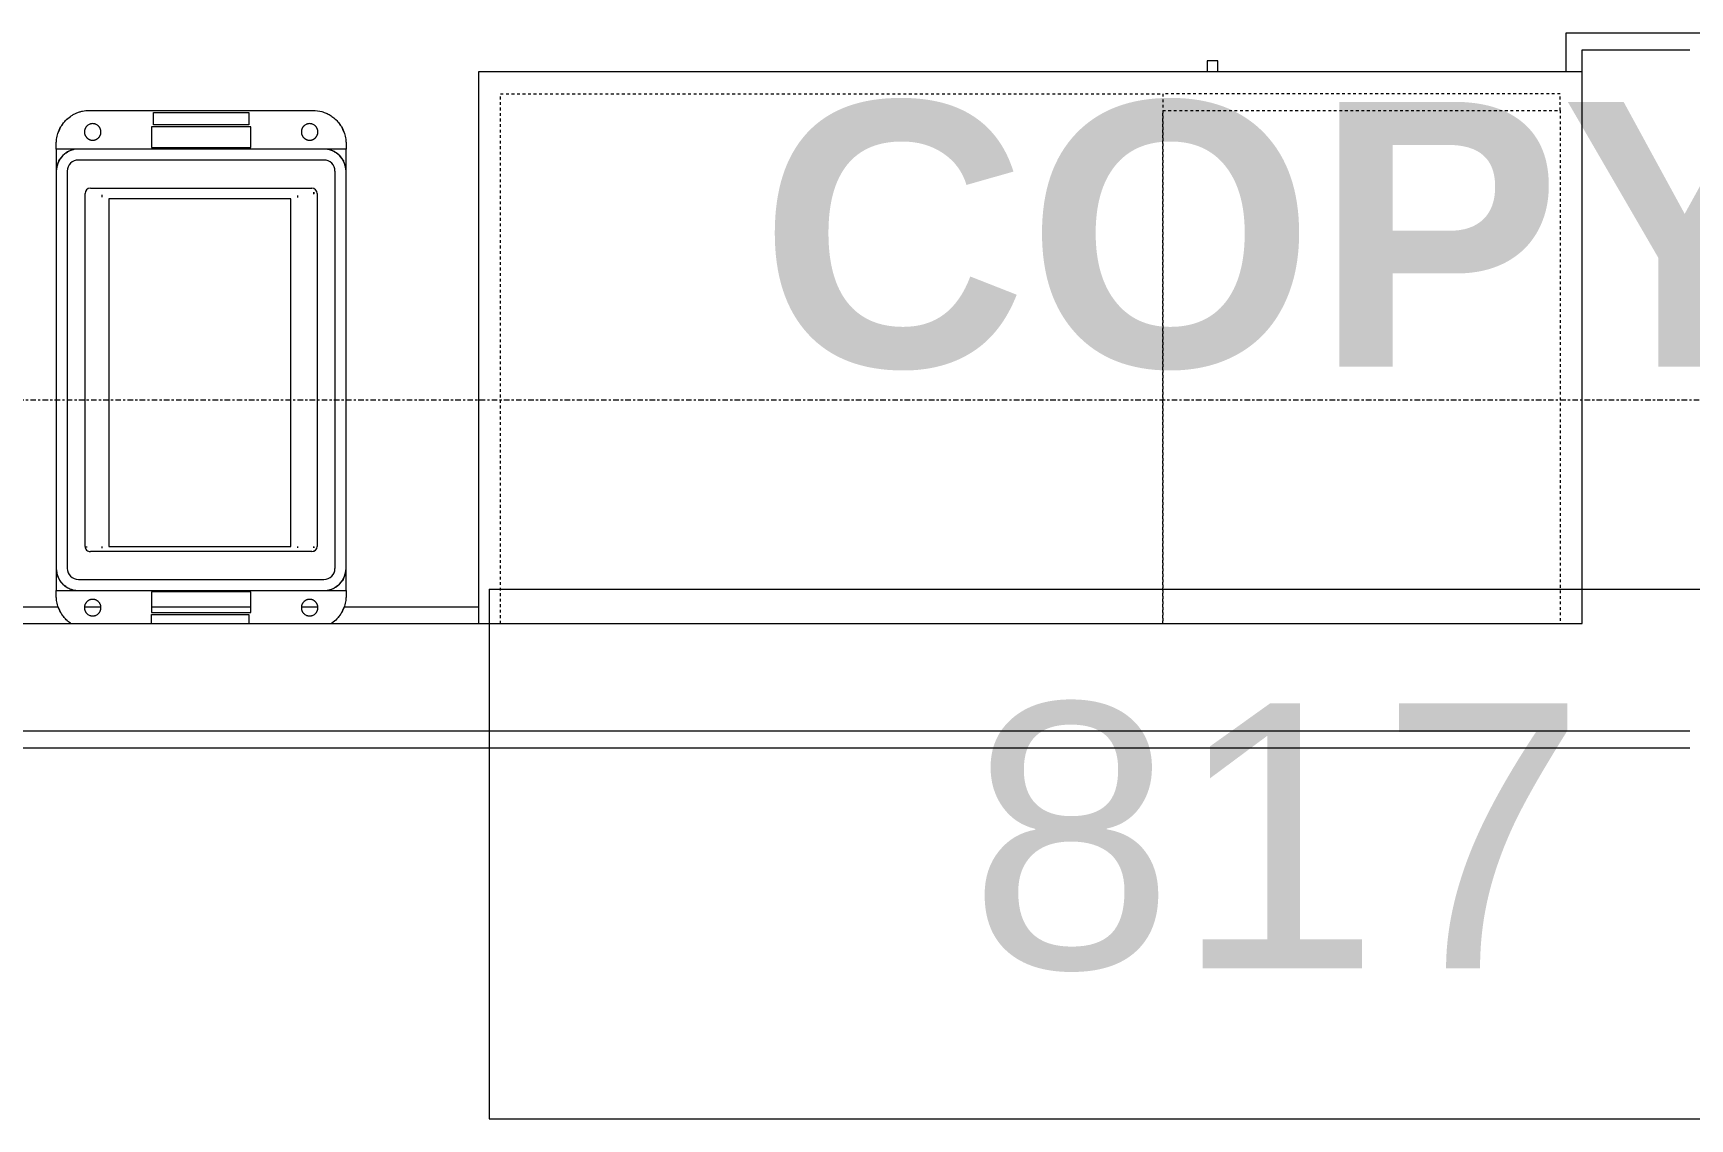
# Model space of a CAD drawing. Header units: inches. Extents: x -956 to 1409, y -1111 to 895.
# Drawn here: x 15.8 to 90.9, y 489.9 to 539.1 of the extents above; entities that cross this region are included whole.
import ezdxf

# ---------------------------------------------------------------- set-up
doc = ezdxf.new("R2010")
doc.units = ezdxf.units.IN
doc.header["$MEASUREMENT"] = 0
doc.linetypes.add('Dash', pattern=[0.25, 0.125, -0.125])
doc.linetypes.add('Grid Line 1_4_', pattern=[0.4375, 0.25, -0.0625, 0.0625, -0.0625])
for name, color, linetype, lineweight in [('A-AREA-IDEN', 2, 'Continuous', 9), ('A-WALL', 113, 'Continuous', 13), ('I-WALL', 2, 'Continuous', 13), ('Q-CASE', 31, 'Continuous', 9), ('Q-SPCQ', 91, 'Continuous', 13), ('S-GRID', 1, 'Continuous', 9)]:
    doc.layers.add(name, color=color, linetype=linetype, lineweight=lineweight)
doc.styles.add('Arial_3', font='arial.ttf', dxfattribs={"height": 12})
doc.styles.add('Arial_B', font='arialbd.ttf', dxfattribs={"height": 12})

# ---------------------------------------------------------------- blocks, each defined once
blk = doc.blocks.new('Restaurant_Trash_Can_SlimJim_Revit_2018_18693 - SLIMJIM-3038480-8TH FLOOR TELECOM UNDERFLOOR ROUTING PLAN')
at = {"layer": 'Q-SPCQ', "color": 53, "lineweight": 9}
for p, q in [((-0.748, 0), (-0.498, 0)), ((0.502, 0), (-0.498, 0)), ((-0.498, 0), (-0.498, -1)), ((18.502, 0), (0.502, 0)), ((19.502, 0), (18.502, 0)), ((19.502, -1), (19.502, 0)), ((19.502, 0), (19.752, 0)), ((0.502, -0.5), (18.502, -0.5)), ((-2.248, -11.625), (-2.248, -1.5)), ((-0.498, -1), (-0.498, -12.125)), ((0.002, -1), (0.002, -12.125)), ((1.448, -1.455), (1.536, -1.455)), ((1.541, -1.455), (1.451, -1.455)), ((1.512, -1.311), (17.502, -1.311)), ((17.563, -1.455), (17.501, -1.455)), ((17.518, -1.455), (17.568, -1.455)), ((17.696, -1.455), (17.716, -1.455)), ((19.002, -12.125), (19.002, -1)), ((19.502, -12.125), (19.502, -1)), ((1.274, -11.582), (1.274, -1.549)), ((1.601, -2.202), (1.69, -2.202)), ((17.5, -2.202), (17.575, -2.202)), ((17.739, -1.549), (17.739, -11.582)), ((17.5, -2.5), (1.75, -2.5)), ((1.75, -2.5), (1.75, -10.75)), ((17.5, -10.75), (17.5, -2.5)), ((-2.158, -8.723), (-2.158, -4.402)), ((-2.158, -4.402), (-1.588, -4.402)), ((-1.588, -4.402), (-1.588, -8.723)), ((-1.498, -4.313), (-1.498, -8.813)), ((-0.565, -4.313), (-1.498, -4.313)), ((-0.565, -8.813), (-0.565, -4.313)), ((20.502, -4.313), (19.565, -4.313)), ((19.565, -4.313), (19.565, -8.813)), ((20.502, -8.813), (20.502, -4.313)), ((20.592, -8.813), (20.592, -4.402)), ((20.592, -4.402), (20.998, -4.402)), ((-1.588, -8.723), (-2.158, -8.723)), ((-1.498, -8.813), (-0.565, -8.813)), ((19.565, -8.813), (20.502, -8.813)), ((20.998, -8.813), (20.592, -8.813)), ((1.684, -11.048), (1.58, -11.048)), ((1.75, -10.75), (17.5, -10.75)), ((17.586, -11.048), (17.5, -11.048)), ((17.502, -11.82), (1.512, -11.82)), ((17.501, -11.75), (17.547, -11.75)), ((17.551, -11.75), (17.508, -11.75)), ((-0.498, -12.125), (-0.498, -13.125)), ((0.502, -12.625), (18.502, -12.625)), ((19.502, -13.125), (19.502, -12.125)), ((-0.498, -13.125), (-0.748, -13.125)), ((-0.498, -13.125), (0.502, -13.125)), ((0.502, -13.125), (18.502, -13.125)), ((18.502, -13.125), (19.502, -13.125)), ((19.752, -13.125), (19.502, -13.125))]:
    blk.add_line(p, q, dxfattribs=at)
at = {"layer": 'Q-SPCQ', "color": 53, "lineweight": 9, "flags": 128}
for points in [[(0.502, 0), (0.462, -0.001), (0.422, -0.003), (0.382, -0.007), (0.342, -0.013), (0.303, -0.02), (0.264, -0.029), (0.225, -0.039), (0.187, -0.051), (0.149, -0.064), (0.112, -0.079), (0.076, -0.095), (0.04, -0.113), (0.005, -0.132), (-0.03, -0.153), (-0.063, -0.175), (-0.096, -0.198), (-0.127, -0.222), (-0.158, -0.248), (-0.187, -0.275), (-0.216, -0.303), (-0.243, -0.333), (-0.269, -0.363), (-0.294, -0.394), (-0.318, -0.426), (-0.34, -0.46), (-0.361, -0.494), (-0.38, -0.529), (-0.398, -0.564), (-0.415, -0.601), (-0.43, -0.638), (-0.444, -0.675), (-0.456, -0.713), (-0.467, -0.752), (-0.476, -0.791), (-0.484, -0.83), (-0.49, -0.87), (-0.494, -0.909), (-0.497, -0.949), (-0.498, -0.989), (-0.498, -1)], [(19.502, -1), (19.501, -0.96), (19.498, -0.92), (19.494, -0.88), (19.489, -0.841), (19.482, -0.801), (19.473, -0.762), (19.463, -0.724), (19.451, -0.685), (19.438, -0.648), (19.423, -0.611), (19.406, -0.574), (19.389, -0.538), (19.369, -0.503), (19.349, -0.469), (19.327, -0.435), (19.304, -0.403), (19.279, -0.371), (19.253, -0.341), (19.227, -0.311), (19.198, -0.283), (19.169, -0.255), (19.139, -0.229), (19.107, -0.204), (19.075, -0.181), (19.042, -0.159), (19.008, -0.138), (18.973, -0.118), (18.937, -0.1), (18.901, -0.083), (18.864, -0.068), (18.826, -0.054), (18.788, -0.042), (18.75, -0.031), (18.711, -0.022), (18.672, -0.015), (18.632, -0.009), (18.592, -0.004), (18.552, -0.001), (18.512, 0), (18.502, 0)], [(-0.498, -12.125), (-0.498, -12.165), (-0.495, -12.205), (-0.491, -12.245), (-0.486, -12.284), (-0.478, -12.324), (-0.47, -12.363), (-0.459, -12.401), (-0.448, -12.44), (-0.434, -12.477), (-0.419, -12.514), (-0.403, -12.551), (-0.385, -12.587), (-0.366, -12.622), (-0.346, -12.656), (-0.324, -12.69), (-0.3, -12.722), (-0.276, -12.754), (-0.25, -12.784), (-0.223, -12.814), (-0.195, -12.842), (-0.166, -12.87), (-0.135, -12.896), (-0.104, -12.921), (-0.072, -12.944), (-0.039, -12.966), (-0.005, -12.987), (0.03, -13.007), (0.066, -13.025), (0.102, -13.042), (0.139, -13.057), (0.177, -13.071), (0.215, -13.083), (0.254, -13.094), (0.292, -13.103), (0.332, -13.11), (0.371, -13.116), (0.411, -13.121), (0.451, -13.124), (0.491, -13.125), (0.502, -13.125)], [(18.502, -13.125), (18.542, -13.124), (18.582, -13.122), (18.621, -13.118), (18.661, -13.112), (18.7, -13.105), (18.739, -13.096), (18.778, -13.086), (18.816, -13.074), (18.854, -13.061), (18.891, -13.046), (18.928, -13.03), (18.963, -13.012), (18.999, -12.993), (19.033, -12.972), (19.066, -12.95), (19.099, -12.927), (19.13, -12.903), (19.161, -12.877), (19.191, -12.85), (19.219, -12.822), (19.246, -12.792), (19.272, -12.762), (19.297, -12.731), (19.321, -12.699), (19.343, -12.665), (19.364, -12.631), (19.384, -12.596), (19.402, -12.561), (19.418, -12.524), (19.434, -12.487), (19.447, -12.45), (19.46, -12.412), (19.47, -12.373), (19.48, -12.334), (19.487, -12.295), (19.493, -12.255), (19.498, -12.216), (19.5, -12.176), (19.502, -12.136), (19.502, -12.125)]]:
    blk.add_lwpolyline(points, dxfattribs=at)
at = {"layer": 'Q-SPCQ', "color": 53, "lineweight": 9}
for centre, radius, start, end in [((0.502, -1), 1, 90, 180), ((0.502, -1), 1, 90, 180), ((18.502, -1), 1, 360, 90), ((18.502, -1), 1, 0, 90), ((0.502, -1), 0.5, 90, 180), ((18.502, -1), 0.5, 0, 90), ((1.512, -1.549), 0.238, 90, 180), ((17.502, -1.549), 0.238, 360, 90), ((1.512, -11.582), 0.238, 180, 270), ((17.502, -11.582), 0.238, 270, 0), ((0.502, -12.125), 1, 180, 270), ((0.502, -12.125), 1, 180, 270), ((0.502, -12.125), 0.5, 180, 270), ((18.502, -12.125), 0.5, 270, 360), ((18.502, -12.125), 1, 270, 360), ((18.502, -12.125), 1, 270, 0)]:
    blk.add_arc(centre, radius, start, end, dxfattribs=at)
for points, knots in [([(-2.248, -1.5), (-2.248, -1.362), (-2.22, -1.157), (-2.139, -0.932), (-2.081, -0.809), (-2.032, -0.722), (-1.977, -0.638), (-1.898, -0.532), (-1.788, -0.414), (-1.646, -0.294), (-1.448, -0.165), (-1.203, -0.061), (-0.944, -0.007), (-0.807, 0), (-0.748, 0)], [0, 0, 0, 0, 0.142857, 0.214286, 0.25, 0.285714, 0.321429, 0.357143, 0.428571, 0.5, 0.571429, 0.714286, 0.857143, 1, 1, 1, 1]), ([(19.752, 0), (19.811, 0), (19.948, -0.007), (20.206, -0.061), (20.452, -0.165), (20.649, -0.294), (20.816, -0.434), (20.932, -0.568), (20.996, -0.663), (21.004, -0.675)], [0, 0, 0, 0, 0.1428571, 0.2857143, 0.4285714, 0.5, 0.5714286, 0.6785714, 0.694194, 0.694194, 0.694194, 0.694194]), ([(-1.553, -0.234), (-1.576, -0.249), (-1.632, -0.285), (-1.683, -0.33), (-1.713, -0.357)], [0.6882783, 0.6882783, 0.6882783, 0.6882783, 0.75, 0.8415258, 0.8415258, 0.8415258, 0.8415258]), ([(-1.282, -0.098), (-1.3, -0.105), (-1.35, -0.125), (-1.399, -0.147), (-1.429, -0.161)], [0.4521801, 0.4521801, 0.4521801, 0.4521801, 0.5, 0.5775019, 0.5775019, 0.5775019, 0.5775019]), ([(-0.364, -0.5), (-0.334, -0.448), (-0.274, -0.363), (-0.207, -0.293), (-0.176, -0.265)], [0, 0, 0, 0, 0.1, 0.1824488, 0.1824488, 0.1824488, 0.1824488]), ([(-0.078, -0.185), (-0.066, -0.177), (-0.036, -0.157), (0.002, -0.134), (0.028, -0.119), (0.037, -0.115)], [0.2702021, 0.2702021, 0.2702021, 0.2702021, 0.3, 0.35, 0.3731461, 0.3731461, 0.3731461, 0.3731461]), ([(18.967, -0.115), (18.993, -0.129), (19.031, -0.15), (19.07, -0.177), (19.081, -0.185)], [0.6268539, 0.6268539, 0.6268539, 0.6268539, 0.7, 0.7297979, 0.7297979, 0.7297979, 0.7297979]), ([(19.18, -0.265), (19.192, -0.276), (19.259, -0.341), (19.323, -0.422), (19.368, -0.5)], [0.8175512, 0.8175512, 0.8175512, 0.8175512, 0.85, 1, 1, 1, 1]), ([(20.432, -0.163), (20.402, -0.148), (20.353, -0.126), (20.304, -0.104), (20.285, -0.097)], [0.4224981, 0.4224981, 0.4224981, 0.4224981, 0.5, 0.5478199, 0.5478199, 0.5478199, 0.5478199]), ([(20.719, -0.353), (20.688, -0.327), (20.635, -0.286), (20.579, -0.249), (20.557, -0.235)], [0.1584742, 0.1584742, 0.1584742, 0.1584742, 0.25, 0.3117217, 0.3117217, 0.3117217, 0.3117217]), ([(-0.899, -1.649), (-0.899, -1.621), (-0.904, -1.582), (-0.915, -1.54), (-0.923, -1.517), (-0.93, -1.5), (-0.937, -1.485), (-0.947, -1.465), (-0.961, -1.442), (-0.976, -1.422), (-0.987, -1.408), (-0.993, -1.4), (-0.998, -1.395), (-1.003, -1.389), (-1.01, -1.382), (-1.023, -1.371), (-1.04, -1.355), (-1.059, -1.341), (-1.075, -1.331), (-1.087, -1.324), (-1.099, -1.317), (-1.115, -1.309), (-1.136, -1.3), (-1.162, -1.291), (-1.188, -1.283), (-1.216, -1.278), (-1.244, -1.275), (-1.272, -1.273), (-1.301, -1.274), (-1.33, -1.278), (-1.36, -1.283), (-1.389, -1.291), (-1.418, -1.302), (-1.448, -1.316), (-1.476, -1.332), (-1.504, -1.352), (-1.53, -1.374), (-1.555, -1.4), (-1.586, -1.438), (-1.612, -1.482), (-1.631, -1.53), (-1.645, -1.581), (-1.649, -1.621), (-1.649, -1.649)], [0, 0, 0, 0, 0.055556, 0.083333, 0.097222, 0.111111, 0.125, 0.138889, 0.166667, 0.194444, 0.208333, 0.215278, 0.222222, 0.229167, 0.236111, 0.25, 0.277778, 0.305556, 0.319444, 0.333333, 0.347222, 0.361111, 0.388889, 0.416667, 0.444444, 0.472222, 0.5, 0.527778, 0.555556, 0.583333, 0.611111, 0.638889, 0.666667, 0.694444, 0.722222, 0.75, 0.777778, 0.805556, 0.833333, 0.888889, 0.916667, 0.944444, 1, 1, 1, 1]), ([(20.653, -1.649), (20.653, -1.621), (20.648, -1.581), (20.634, -1.53), (20.615, -1.482), (20.59, -1.438), (20.559, -1.4), (20.534, -1.374), (20.507, -1.352), (20.48, -1.332), (20.451, -1.316), (20.422, -1.302), (20.392, -1.291), (20.363, -1.283), (20.334, -1.278), (20.309, -1.275), (20.29, -1.274), (20.271, -1.274), (20.247, -1.275), (20.219, -1.278), (20.192, -1.283), (20.165, -1.291), (20.139, -1.3), (20.118, -1.309), (20.102, -1.317), (20.086, -1.326), (20.066, -1.339), (20.044, -1.355), (20.026, -1.371), (20.014, -1.382), (20.007, -1.389), (20.002, -1.395), (19.997, -1.4), (19.99, -1.408), (19.979, -1.422), (19.964, -1.442), (19.95, -1.465), (19.94, -1.485), (19.934, -1.498), (19.93, -1.509), (19.925, -1.52), (19.918, -1.54), (19.907, -1.582), (19.903, -1.621), (19.903, -1.649)], [0, 0, 0, 0, 0.055556, 0.083333, 0.111111, 0.166667, 0.194444, 0.222222, 0.25, 0.277778, 0.305556, 0.333333, 0.361111, 0.388889, 0.416667, 0.444444, 0.458333, 0.472222, 0.5, 0.527778, 0.555556, 0.583333, 0.611111, 0.638889, 0.652778, 0.666667, 0.694444, 0.722222, 0.75, 0.763889, 0.770833, 0.777778, 0.784722, 0.791667, 0.805556, 0.833333, 0.861111, 0.875, 0.888889, 0.895833, 0.902778, 0.916667, 0.944444, 1, 1, 1, 1]), ([(-1.649, -1.649), (-1.649, -1.676), (-1.645, -1.717), (-1.631, -1.767), (-1.612, -1.815), (-1.586, -1.859), (-1.555, -1.898), (-1.53, -1.923), (-1.504, -1.946), (-1.476, -1.965), (-1.448, -1.982), (-1.418, -1.995), (-1.389, -2.006), (-1.36, -2.014), (-1.33, -2.02), (-1.306, -2.023), (-1.286, -2.024), (-1.267, -2.024), (-1.244, -2.023), (-1.216, -2.02), (-1.188, -2.014), (-1.162, -2.007), (-1.136, -1.998), (-1.115, -1.989), (-1.099, -1.98), (-1.082, -1.971), (-1.063, -1.959), (-1.04, -1.943), (-1.023, -1.927), (-1.01, -1.915), (-1.003, -1.908), (-0.998, -1.903), (-0.993, -1.897), (-0.987, -1.89), (-0.976, -1.876), (-0.961, -1.855), (-0.947, -1.833), (-0.937, -1.813), (-0.931, -1.8), (-0.926, -1.789), (-0.922, -1.778), (-0.915, -1.758), (-0.904, -1.716), (-0.899, -1.676), (-0.899, -1.649)], [0, 0, 0, 0, 0.055556, 0.083333, 0.111111, 0.166667, 0.194444, 0.222222, 0.25, 0.277778, 0.305556, 0.333333, 0.361111, 0.388889, 0.416667, 0.444444, 0.458333, 0.472222, 0.5, 0.527778, 0.555556, 0.583333, 0.611111, 0.638889, 0.652778, 0.666667, 0.694444, 0.722222, 0.75, 0.763889, 0.770833, 0.777778, 0.784722, 0.791667, 0.805556, 0.833333, 0.861111, 0.875, 0.888889, 0.895833, 0.902778, 0.916667, 0.944444, 1, 1, 1, 1]), ([(19.903, -1.649), (19.903, -1.676), (19.907, -1.716), (19.918, -1.758), (19.926, -1.781), (19.933, -1.797), (19.94, -1.813), (19.95, -1.833), (19.964, -1.855), (19.979, -1.876), (19.99, -1.89), (19.997, -1.897), (20.002, -1.903), (20.007, -1.908), (20.014, -1.915), (20.026, -1.927), (20.044, -1.943), (20.062, -1.956), (20.078, -1.966), (20.09, -1.974), (20.102, -1.98), (20.118, -1.989), (20.139, -1.998), (20.165, -2.007), (20.192, -2.014), (20.219, -2.02), (20.247, -2.023), (20.275, -2.024), (20.304, -2.023), (20.334, -2.02), (20.363, -2.014), (20.392, -2.006), (20.422, -1.995), (20.451, -1.982), (20.48, -1.965), (20.507, -1.946), (20.534, -1.923), (20.559, -1.898), (20.59, -1.859), (20.615, -1.815), (20.634, -1.767), (20.648, -1.717), (20.653, -1.676), (20.653, -1.649)], [0, 0, 0, 0, 0.055556, 0.083333, 0.097222, 0.111111, 0.125, 0.138889, 0.166667, 0.194444, 0.208333, 0.215278, 0.222222, 0.229167, 0.236111, 0.25, 0.277778, 0.305556, 0.319444, 0.333333, 0.347222, 0.361111, 0.388889, 0.416667, 0.444444, 0.472222, 0.5, 0.527778, 0.555556, 0.583333, 0.611111, 0.638889, 0.666667, 0.694444, 0.722222, 0.75, 0.777778, 0.805556, 0.833333, 0.888889, 0.916667, 0.944444, 1, 1, 1, 1]), ([(-0.899, -11.476), (-0.899, -11.449), (-0.904, -11.409), (-0.915, -11.367), (-0.923, -11.344), (-0.93, -11.328), (-0.937, -11.312), (-0.947, -11.292), (-0.961, -11.27), (-0.976, -11.249), (-0.987, -11.235), (-0.993, -11.228), (-0.998, -11.222), (-1.003, -11.217), (-1.01, -11.21), (-1.023, -11.198), (-1.04, -11.182), (-1.059, -11.169), (-1.075, -11.159), (-1.087, -11.151), (-1.099, -11.145), (-1.115, -11.136), (-1.136, -11.127), (-1.162, -11.118), (-1.188, -11.111), (-1.216, -11.105), (-1.244, -11.102), (-1.272, -11.101), (-1.301, -11.102), (-1.33, -11.105), (-1.36, -11.111), (-1.389, -11.119), (-1.418, -11.13), (-1.448, -11.143), (-1.476, -11.16), (-1.504, -11.179), (-1.53, -11.202), (-1.555, -11.227), (-1.586, -11.266), (-1.612, -11.31), (-1.631, -11.358), (-1.645, -11.408), (-1.649, -11.449), (-1.649, -11.476)], [0, 0, 0, 0, 0.055556, 0.083333, 0.097222, 0.111111, 0.125, 0.138889, 0.166667, 0.194444, 0.208333, 0.215278, 0.222222, 0.229167, 0.236111, 0.25, 0.277778, 0.305556, 0.319444, 0.333333, 0.347222, 0.361111, 0.388889, 0.416667, 0.444444, 0.472222, 0.5, 0.527778, 0.555556, 0.583333, 0.611111, 0.638889, 0.666667, 0.694444, 0.722222, 0.75, 0.777778, 0.805556, 0.833333, 0.888889, 0.916667, 0.944444, 1, 1, 1, 1]), ([(20.653, -11.476), (20.653, -11.449), (20.648, -11.408), (20.634, -11.358), (20.615, -11.31), (20.59, -11.266), (20.559, -11.227), (20.534, -11.202), (20.507, -11.179), (20.48, -11.16), (20.451, -11.143), (20.422, -11.13), (20.392, -11.119), (20.363, -11.111), (20.334, -11.105), (20.309, -11.102), (20.29, -11.101), (20.271, -11.101), (20.247, -11.102), (20.219, -11.105), (20.192, -11.111), (20.165, -11.118), (20.139, -11.127), (20.118, -11.136), (20.102, -11.145), (20.086, -11.154), (20.066, -11.166), (20.044, -11.182), (20.026, -11.198), (20.014, -11.21), (20.007, -11.217), (20.002, -11.222), (19.997, -11.228), (19.99, -11.235), (19.979, -11.249), (19.964, -11.27), (19.95, -11.292), (19.94, -11.312), (19.934, -11.325), (19.93, -11.336), (19.925, -11.347), (19.918, -11.367), (19.907, -11.409), (19.903, -11.449), (19.903, -11.476)], [0, 0, 0, 0, 0.055556, 0.083333, 0.111111, 0.166667, 0.194444, 0.222222, 0.25, 0.277778, 0.305556, 0.333333, 0.361111, 0.388889, 0.416667, 0.444444, 0.458333, 0.472222, 0.5, 0.527778, 0.555556, 0.583333, 0.611111, 0.638889, 0.652778, 0.666667, 0.694444, 0.722222, 0.75, 0.763889, 0.770833, 0.777778, 0.784722, 0.791667, 0.805556, 0.833333, 0.861111, 0.875, 0.888889, 0.895833, 0.902778, 0.916667, 0.944444, 1, 1, 1, 1]), ([(-0.748, -13.125), (-0.807, -13.125), (-0.944, -13.118), (-1.203, -13.064), (-1.448, -12.96), (-1.646, -12.831), (-1.812, -12.691), (-1.936, -12.549), (-2.018, -12.424), (-2.07, -12.338), (-2.126, -12.225), (-2.18, -12.081), (-2.232, -11.883), (-2.248, -11.728), (-2.248, -11.625)], [0, 0, 0, 0, 0.142857, 0.285714, 0.428571, 0.5, 0.571429, 0.678571, 0.705357, 0.732143, 0.785714, 0.839286, 0.892857, 1, 1, 1, 1]), ([(-1.649, -11.476), (-1.649, -11.504), (-1.645, -11.544), (-1.631, -11.595), (-1.612, -11.643), (-1.586, -11.687), (-1.555, -11.725), (-1.53, -11.751), (-1.504, -11.773), (-1.476, -11.793), (-1.448, -11.809), (-1.418, -11.823), (-1.389, -11.834), (-1.36, -11.842), (-1.33, -11.847), (-1.306, -11.85), (-1.286, -11.851), (-1.267, -11.851), (-1.244, -11.85), (-1.216, -11.847), (-1.188, -11.842), (-1.162, -11.834), (-1.136, -11.825), (-1.115, -11.816), (-1.099, -11.808), (-1.082, -11.799), (-1.063, -11.786), (-1.04, -11.77), (-1.023, -11.754), (-1.01, -11.743), (-1.003, -11.736), (-0.998, -11.73), (-0.993, -11.725), (-0.987, -11.717), (-0.976, -11.703), (-0.961, -11.683), (-0.947, -11.66), (-0.937, -11.64), (-0.931, -11.627), (-0.926, -11.616), (-0.922, -11.605), (-0.915, -11.585), (-0.904, -11.543), (-0.899, -11.504), (-0.899, -11.476)], [0, 0, 0, 0, 0.055556, 0.083333, 0.111111, 0.166667, 0.194444, 0.222222, 0.25, 0.277778, 0.305556, 0.333333, 0.361111, 0.388889, 0.416667, 0.444444, 0.458333, 0.472222, 0.5, 0.527778, 0.555556, 0.583333, 0.611111, 0.638889, 0.652778, 0.666667, 0.694444, 0.722222, 0.75, 0.763889, 0.770833, 0.777778, 0.784722, 0.791667, 0.805556, 0.833333, 0.861111, 0.875, 0.888889, 0.895833, 0.902778, 0.916667, 0.944444, 1, 1, 1, 1]), ([(19.903, -11.476), (19.903, -11.504), (19.907, -11.543), (19.918, -11.585), (19.926, -11.608), (19.933, -11.625), (19.94, -11.64), (19.95, -11.66), (19.964, -11.683), (19.979, -11.703), (19.99, -11.717), (19.997, -11.725), (20.002, -11.73), (20.007, -11.736), (20.014, -11.743), (20.026, -11.754), (20.044, -11.77), (20.062, -11.784), (20.078, -11.794), (20.09, -11.801), (20.102, -11.808), (20.118, -11.816), (20.139, -11.825), (20.165, -11.834), (20.192, -11.842), (20.219, -11.847), (20.247, -11.85), (20.275, -11.852), (20.304, -11.851), (20.334, -11.847), (20.363, -11.842), (20.392, -11.834), (20.422, -11.823), (20.451, -11.809), (20.48, -11.793), (20.507, -11.773), (20.534, -11.751), (20.559, -11.725), (20.59, -11.687), (20.615, -11.643), (20.634, -11.595), (20.648, -11.544), (20.653, -11.504), (20.653, -11.476)], [0, 0, 0, 0, 0.055556, 0.083333, 0.097222, 0.111111, 0.125, 0.138889, 0.166667, 0.194444, 0.208333, 0.215278, 0.222222, 0.229167, 0.236111, 0.25, 0.277778, 0.305556, 0.319444, 0.333333, 0.347222, 0.361111, 0.388889, 0.416667, 0.444444, 0.472222, 0.5, 0.527778, 0.555556, 0.583333, 0.611111, 0.638889, 0.666667, 0.694444, 0.722222, 0.75, 0.777778, 0.805556, 0.833333, 0.888889, 0.916667, 0.944444, 1, 1, 1, 1]), ([(-0.176, -12.86), (-0.188, -12.849), (-0.256, -12.784), (-0.319, -12.703), (-0.364, -12.625)], [0.8175512, 0.8175512, 0.8175512, 0.8175512, 0.85, 1, 1, 1, 1]), ([(19.368, -12.625), (19.338, -12.677), (19.277, -12.762), (19.21, -12.832), (19.18, -12.86)], [0, 0, 0, 0, 0.1, 0.1824488, 0.1824488, 0.1824488, 0.1824488]), ([(21.004, -12.45), (20.996, -12.462), (20.97, -12.502), (20.901, -12.593), (20.792, -12.711), (20.649, -12.831), (20.452, -12.96), (20.206, -13.064), (19.948, -13.118), (19.811, -13.125), (19.752, -13.125)], [0.3058306, 0.3058306, 0.3058306, 0.3058306, 0.3214286, 0.3571429, 0.4285714, 0.5, 0.5714286, 0.7142857, 0.8571429, 1, 1, 1, 1]), ([(-1.715, -12.772), (-1.685, -12.798), (-1.632, -12.839), (-1.576, -12.876), (-1.553, -12.89)], [0.1584742, 0.1584742, 0.1584742, 0.1584742, 0.25, 0.3117217, 0.3117217, 0.3117217, 0.3117217]), ([(-1.428, -12.962), (-1.398, -12.977), (-1.35, -12.999), (-1.3, -13.021), (-1.281, -13.028)], [0.4224981, 0.4224981, 0.4224981, 0.4224981, 0.5, 0.5478199, 0.5478199, 0.5478199, 0.5478199]), ([(0.037, -13.01), (0.01, -12.996), (-0.028, -12.975), (-0.066, -12.948), (-0.077, -12.94)], [0.6268539, 0.6268539, 0.6268539, 0.6268539, 0.7, 0.7297979, 0.7297979, 0.7297979, 0.7297979]), ([(19.081, -12.94), (19.07, -12.948), (19.04, -12.968), (19.002, -12.991), (18.975, -13.006), (18.967, -13.01)], [0.2702021, 0.2702021, 0.2702021, 0.2702021, 0.3, 0.35, 0.3731461, 0.3731461, 0.3731461, 0.3731461]), ([(20.285, -13.027), (20.304, -13.02), (20.353, -13), (20.403, -12.978), (20.433, -12.964)], [0.4522061, 0.4522061, 0.4522061, 0.4522061, 0.5, 0.5774889, 0.5774889, 0.5774889, 0.5774889]), ([(20.557, -12.891), (20.579, -12.876), (20.635, -12.84), (20.686, -12.795), (20.716, -12.768)], [0.688258, 0.688258, 0.688258, 0.688258, 0.75, 0.84151, 0.84151, 0.84151, 0.84151])]:
    blk.add_open_spline(points, degree=3, knots=knots, dxfattribs=at)
for points in [[(-1.822, -0.452), (-1.837, -0.468), (-1.852, -0.484), (-1.866, -0.5)], [(20.87, -0.5), (20.855, -0.484), (20.84, -0.468), (20.825, -0.452)], [(-1.866, -12.625), (-1.852, -12.641), (-1.837, -12.657), (-1.822, -12.673)], [(20.825, -12.673), (20.84, -12.657), (20.855, -12.641), (20.87, -12.625)]]:
    blk.add_open_spline(points, degree=3, dxfattribs=at)
blk = doc.blocks.new('Counter Top wo Backsplash - 24_ Depth-5441253-8TH FLOOR TELECOM UNDERFLOOR ROUTING PLAN')
at = {"layer": 'Q-CASE'}
for p, q in [((2.738, -25), (2.738, 0)), ((-47.262, -25), (2.738, -25))]:
    blk.add_line(p, q, dxfattribs=at)
blk = doc.blocks.new('111 - 1_-6_ New-3069200-8TH FLOOR TELECOM UNDERFLOOR ROUTING PLAN')
at = {"layer": 'Q-CASE', "linetype": 'Dash'}
for p, q in [((-8.262, -23.25), (-8.262, 0)), ((9.738, 0), (9.738, -23.25)), ((-8.262, -23.25), (-8.262, -24)), ((9.738, -23.25), (-8.262, -23.25)), ((9.738, -24), (9.738, -23.25)), ((-8.262, -24), (9.738, -24))]:
    blk.add_line(p, q, dxfattribs=at)
at = {"layer": 'Q-CASE', "color": 53}
for p, q in [((7.238, -25), (7.238, -25.499)), ((7.238, -25.499), (7.726, -25.499)), ((7.726, -25.499), (7.726, -25))]:
    blk.add_line(p, q, dxfattribs=at)
blk = doc.blocks.new('100 - B2430-3566674-8TH FLOOR TELECOM UNDERFLOOR ROUTING PLAN')
at = {"layer": 'Q-CASE', "linetype": 'Dash'}
for p, q in [((-23.262, -24), (-23.262, 0)), ((6.738, 0), (6.738, -24)), ((6.738, -24), (-23.262, -24))]:
    blk.add_line(p, q, dxfattribs=at)
blk = doc.blocks.new('Wall Base - Wall Base-5492003-8TH FLOOR TELECOM UNDERFLOOR ROUTING PLAN')
at = {"layer": 'A-WALL', "color": 253}
for p, q in [((-64.378, 539.131), (-70.753, 539.131)), ((-70.753, 539.131), (-70.753, 538.572)), ((-64.378, 513.131), (-64.378, 539.131)), ((91.614, 539.131), (85.239, 539.131)), ((85.239, 539.131), (85.239, 537.381)), ((91.614, 538.572), (91.614, 539.131)), ((16.953, 513.131), (-64.378, 513.131)), ((18.882, 513.131), (18.143, 513.131)), ((25.676, 513.131), (21.176, 513.131)), ((28.71, 513.131), (27.97, 513.131)), ((35.989, 513.131), (29.899, 513.131)), ((-70.003, 506.756), (90.864, 506.756))]:
    blk.add_line(p, q, dxfattribs=at)
blk = doc.blocks.new('18433_1 - AEO NY - CENTRAL_rvt-1-8TH FLOOR TELECOM UNDERFLOOR ROUTING PLAN')
at = {"layer": 'I-WALL', "color": 253}
for p, q in [((85.989, 512.381), (85.989, 538.381)), ((85.989, 538.381), (90.864, 538.381)), ((-65.128, 512.381), (85.989, 512.381)), ((90.864, 507.506), (-65.128, 507.506))]:
    blk.add_line(p, q, dxfattribs=at)
at = {"layer": 'S-GRID', "linetype": 'Grid Line 1_4_'}
blk.add_line((965.79, 522.506), (-931.823, 522.506), dxfattribs=at)
at = {"color": 53, "lineweight": 9}
blk.add_blockref('Wall Base - Wall Base-5492003-8TH FLOOR TELECOM UNDERFLOOR ROUTING PLAN', (0, 0), dxfattribs=at)
for name, p, rotation in [('Counter Top wo Backsplash - 24_ Depth-5441253-8TH FLOOR TELECOM UNDERFLOOR ROUTING PLAN', (38.726, 512.381), 180), ('111 - 1_-6_ New-3069200-8TH FLOOR TELECOM UNDERFLOOR ROUTING PLAN', (76.726, 512.381), 180), ('100 - B2430-3566674-8TH FLOOR TELECOM UNDERFLOOR ROUTING PLAN', (43.726, 512.381), 180), ('Restaurant_Trash_Can_SlimJim_Revit_2018_18693 - SLIMJIM-3038480-8TH FLOOR TELECOM UNDERFLOOR ROUTING PLAN', (29.989, 533.381), 269.9999999999999)]:
    blk.add_blockref(name, p, dxfattribs=dict(at, rotation=rotation))
blk = doc.blocks.new('Room Tag - Room Tag-84095-8TH FLOOR TELECOM UNDERFLOOR ROUTING PLAN')
at = {"layer": 'A-AREA-IDEN'}
for p, q in [((-0.375, -0.0625), (-0.375, -0.3125)), ((-0.375, -0.0625), (0.375, -0.0625)), ((0.375, -0.0625), (0.375, -0.3125)), ((-0.375, -0.3125), (0.375, -0.3125))]:
    blk.add_line(p, q, dxfattribs=at)

msp = doc.modelspace()

# ---------------------------------------------------------------- block references
at = {"lineweight": 5}
msp.add_blockref('18433_1 - AEO NY - CENTRAL_rvt-1-8TH FLOOR TELECOM UNDERFLOOR ROUTING PLAN', (0, 0), dxfattribs=at)

# ---------------------------------------------------------------- next in the draw order: block references
at = {"layer": 'A-AREA-IDEN', "xscale": 95.99999999999994, "yscale": 95.99999999999994, "zscale": 95.99999999999994}
msp.add_blockref('Room Tag - Room Tag-84095-8TH FLOOR TELECOM UNDERFLOOR ROUTING PLAN', (72.467, 519.944), dxfattribs=at)

# ---------------------------------------------------------------- next in the draw order: texts
at = {"layer": 'A-AREA-IDEN', "char_height": 12, "attachment_point": 1}
for s, insert, width, style in [('COPY', (48.724, 536.018), 57.267, 'Arial_B'), ('817', (58.189, 508.767), 33.633, 'Arial_3')]:
    msp.add_mtext(s, dxfattribs=dict(at, insert=insert, width=width, style=style))

doc.saveas('drawing.dxf')
